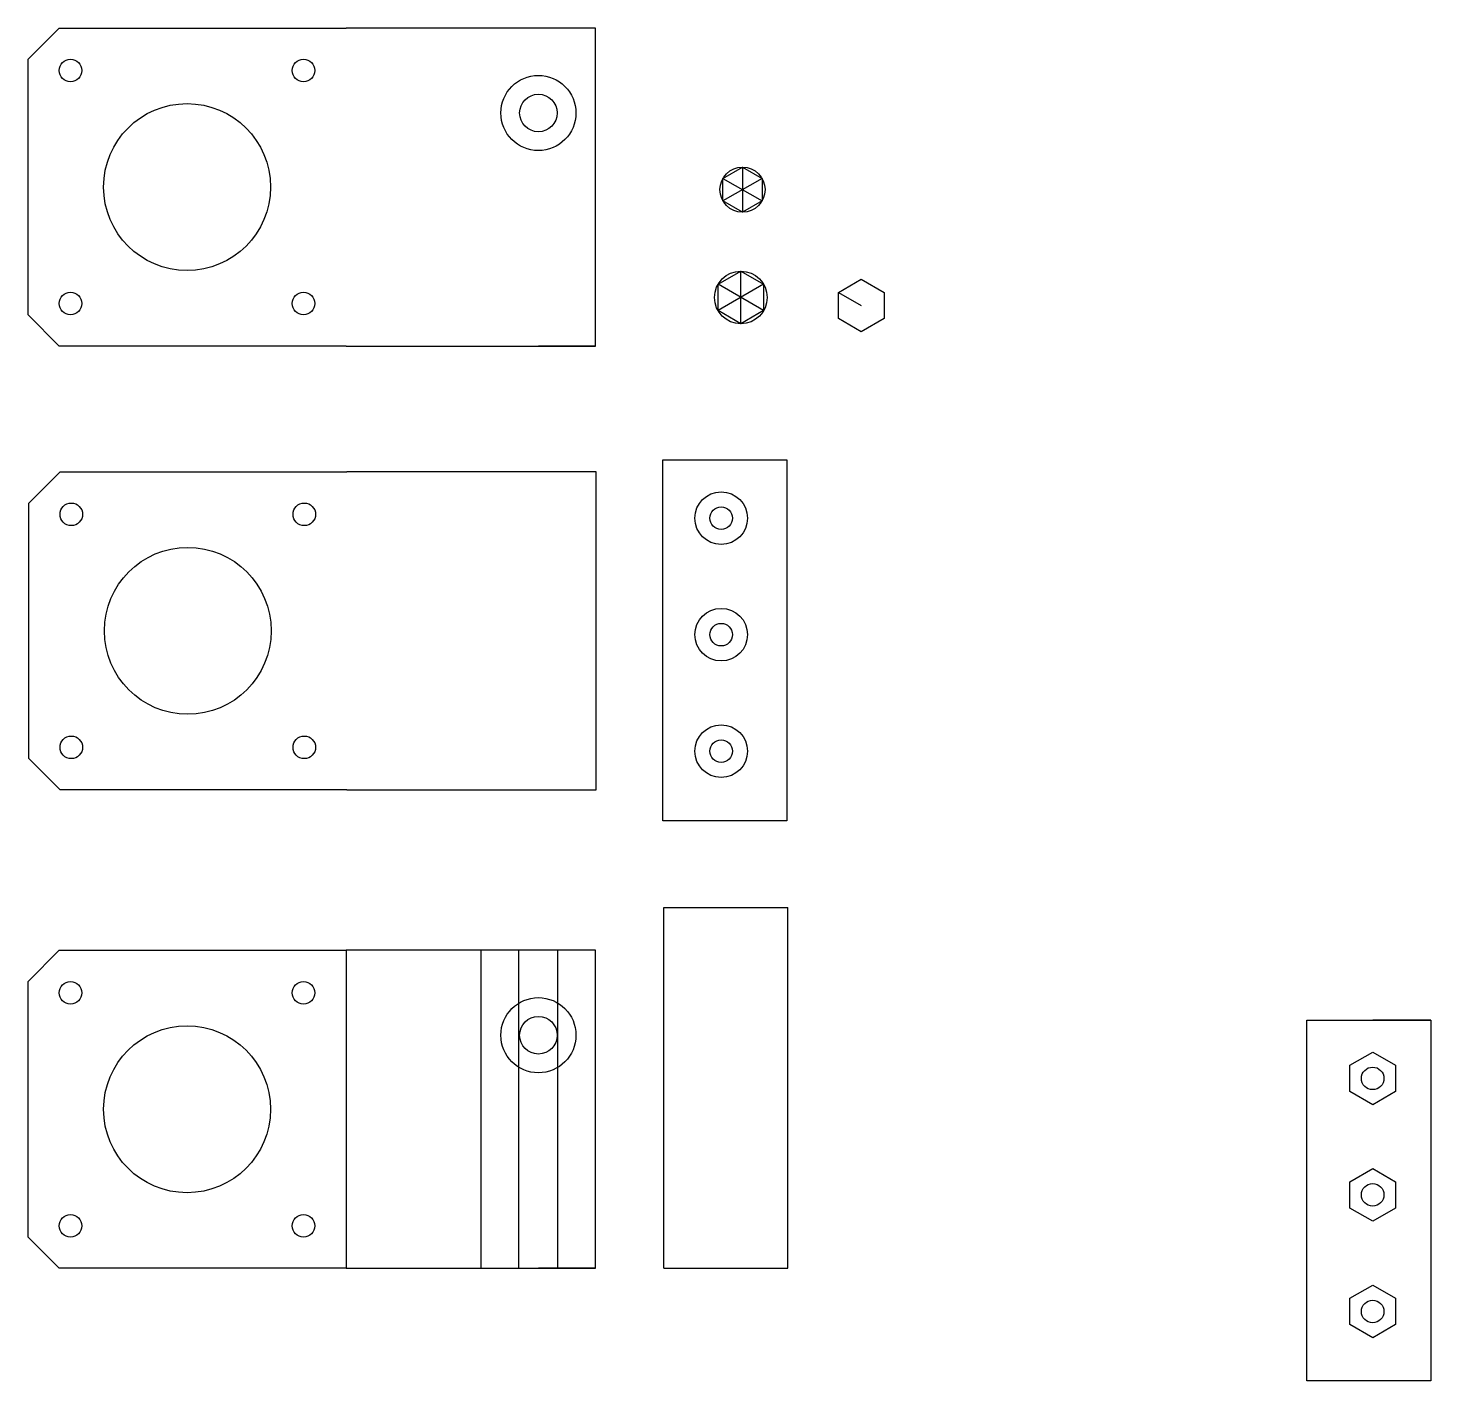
# Model space of a CAD drawing. Header units: inches. Extents: x 22 to 208, y 10 to 190.
import ezdxf

# ---------------------------------------------------------------- set-up
doc = ezdxf.new("R2010")
doc.units = ezdxf.units.IN
doc.header["$MEASUREMENT"] = 0
doc.layers.get('0').update_dxf_attribs({"true_color": 0xc2ced6})

msp = doc.modelspace()

# ---------------------------------------------------------------- linework, layer by layer
for p, q in [((21.84, 185.67), (25.99, 189.82)), ((25.99, 189.82), (64.14, 189.82)), ((82.14, 189.82), (64.14, 189.82)), ((87.14, 189.82), (82.14, 189.82)), ((92.34, 189.82), (87.14, 189.82)), ((97.34, 189.82), (92.34, 189.82)), ((97.34, 147.52), (97.34, 189.82)), ((21.84, 151.67), (21.84, 185.67)), ((114.29, 169.82), (116.89, 171.32)), ((116.89, 171.32), (116.89, 165.32)), ((116.89, 171.32), (119.49, 169.82)), ((119.49, 169.82), (114.29, 166.82)), ((114.29, 169.82), (119.49, 166.82)), ((114.29, 166.82), (114.29, 169.82)), ((119.49, 169.82), (119.49, 166.82)), ((116.89, 165.32), (114.29, 166.82)), ((119.49, 166.82), (116.89, 165.32)), ((113.65, 155.73), (116.68, 157.48)), ((116.68, 150.48), (116.68, 157.48)), ((116.68, 157.48), (119.71, 155.73)), ((119.71, 155.73), (113.65, 152.23)), ((119.71, 152.23), (113.65, 155.73)), ((113.65, 152.23), (113.65, 155.73)), ((119.71, 155.73), (119.71, 152.23)), ((129.67, 154.66), (132.7, 152.91)), ((25.99, 147.52), (21.84, 151.67)), ((116.68, 150.48), (113.65, 152.23)), ((119.71, 152.23), (116.68, 150.48)), ((64.14, 147.52), (25.99, 147.52)), ((64.14, 147.52), (82.14, 147.52)), ((82.14, 147.52), (87.14, 147.52)), ((87.14, 147.52), (92.34, 147.52)), ((97.34, 147.52), (89.74, 147.52)), ((92.34, 147.52), (97.34, 147.52)), ((21.94, 126.63), (26.09, 130.78)), ((26.09, 130.78), (64.24, 130.78)), ((82.24, 130.78), (64.24, 130.78)), ((87.24, 130.78), (82.24, 130.78)), ((92.44, 130.78), (87.24, 130.78)), ((97.44, 130.78), (92.44, 130.78)), ((97.44, 88.48), (97.44, 130.78)), ((106.31, 132.37), (114.06, 132.37)), ((21.94, 92.63), (21.94, 126.63)), ((26.09, 88.48), (21.94, 92.63)), ((64.24, 88.48), (26.09, 88.48)), ((64.24, 88.48), (82.24, 88.48)), ((82.24, 88.48), (87.24, 88.48)), ((87.24, 88.48), (92.44, 88.48)), ((92.44, 88.48), (97.44, 88.48)), ((106.44, 24.83), (106.44, 72.83)), ((106.44, 72.83), (122.94, 72.83)), ((122.94, 24.83), (122.94, 72.83)), ((21.84, 62.98), (25.99, 67.13)), ((25.99, 67.13), (64.14, 67.13)), ((64.14, 67.13), (64.14, 24.83)), ((82.14, 67.13), (64.14, 67.13)), ((82.14, 24.83), (82.14, 67.13)), ((87.14, 67.13), (82.14, 67.13)), ((87.14, 24.83), (87.14, 67.13)), ((92.34, 67.13), (87.14, 67.13)), ((92.34, 24.83), (92.34, 67.13)), ((97.34, 67.13), (92.34, 67.13)), ((97.34, 24.83), (97.34, 67.13)), ((21.84, 28.98), (21.84, 62.98)), ((208.49, 57.84), (200.74, 57.84)), ((25.99, 24.83), (21.84, 28.98)), ((64.14, 24.83), (25.99, 24.83)), ((64.14, 24.83), (82.14, 24.83)), ((82.14, 24.83), (87.14, 24.83)), ((87.14, 24.83), (92.34, 24.83)), ((97.34, 24.83), (89.74, 24.83)), ((92.34, 24.83), (97.34, 24.83)), ((106.44, 24.83), (122.94, 24.83))]:
    msp.add_line(p, q)
for points in [[(132.7, 149.41), (129.67, 151.16), (129.67, 154.66), (132.7, 156.41), (135.73, 154.66), (135.73, 151.16)], [(122.81, 132.37), (122.81, 84.37), (106.31, 84.37), (106.31, 132.37)], [(208.49, 57.84), (208.49, 9.84), (191.99, 9.84), (191.99, 57.84)], [(200.74, 46.59), (197.71, 48.34), (197.71, 51.84), (200.74, 53.59), (203.77, 51.84), (203.77, 48.34)], [(200.74, 31.09), (197.71, 32.84), (197.71, 36.34), (200.74, 38.09), (203.77, 36.34), (203.77, 32.84)], [(200.74, 15.59), (197.71, 17.34), (197.71, 20.84), (200.74, 22.59), (203.77, 20.84), (203.77, 17.34)]]:
    msp.add_lwpolyline(points, close=True)
for centre, radius in [((27.49, 184.17), 1.5), ((58.49, 184.17), 1.5), ((89.74, 178.52), 5), ((42.99, 168.67), 11.1), ((89.74, 178.52), 2.5), ((116.89, 168.32), 3), ((116.68, 153.98), 3.5), ((27.49, 153.17), 1.5), ((58.49, 153.17), 1.5), ((114.06, 124.62), 3.5), ((27.59, 125.13), 1.5), ((58.59, 125.13), 1.5), ((114.06, 124.62), 1.5), ((43.09, 109.63), 11.1), ((114.06, 109.12), 3.5), ((114.06, 109.12), 1.5), ((114.06, 93.62), 3.5), ((27.59, 94.13), 1.5), ((58.59, 94.13), 1.5), ((114.06, 93.62), 1.5), ((27.49, 61.48), 1.5), ((58.49, 61.48), 1.5), ((89.74, 55.83), 5), ((89.74, 55.83), 2.5), ((42.99, 45.98), 11.1), ((200.74, 50.09), 1.5), ((200.74, 34.59), 1.5), ((27.49, 30.48), 1.5), ((58.49, 30.48), 1.5), ((200.74, 19.09), 1.5)]:
    msp.add_circle(centre, radius)

doc.saveas('drawing.dxf')
